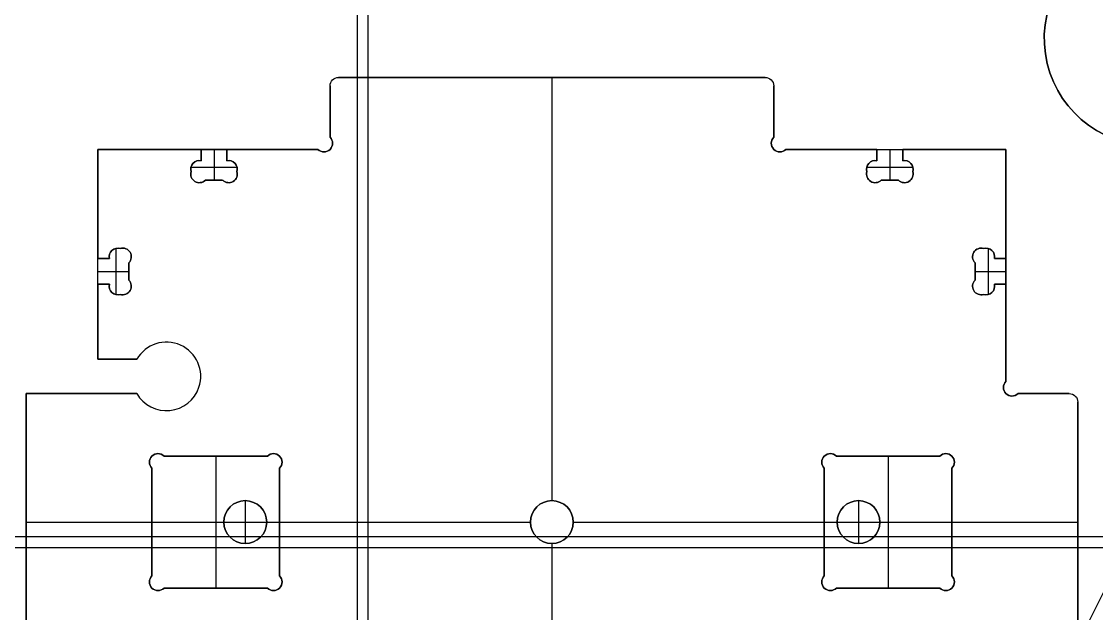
# Model space of a CAD drawing. Header units: millimetres. Extents: x -18.2 to 17.6, y -35.5 to 36.
# Drawn here: x -4.25 to 8.3, y 17.24 to 24.15 of the extents above; entities that cross this region are included whole.
import ezdxf

# ---------------------------------------------------------------- set-up
doc = ezdxf.new("R2010")
doc.units = ezdxf.units.MM
doc.layers.get('0').update_dxf_attribs({"color": 18, "true_color": 0x000000})
doc.layers.add('Standard', color=18, linetype='Continuous', true_color=0x000000)

msp = doc.modelspace()

# ---------------------------------------------------------------- linework, layer by layer
at = {"color": 0, "linetype": 'ByBlock', "lineweight": -2}
for p, q in [((-0.324, 0.26, 2.862), (-0.324, 36.01, 2.862)), ((-0.324, 0.26, 3.702), (-0.324, 36.01, 3.702)), ((7.694, 23.95, 2.862), (7.694, 23.95, 3.702)), ((-0.544, 23.495, 3.702), (-0.544, 23.495, 2.862)), ((4.436, 23.495, 3.282), (-0.544, 23.495, 3.282)), ((1.946, 23.495, 3.702), (1.946, 18.555, 3.702)), ((1.946, 23.495, 2.862), (1.946, 18.555, 2.862)), ((1.946, 23.495, 2.862), (1.946, 23.495, 3.702)), ((4.436, 23.495, 2.862), (4.436, 23.495, 3.702)), ((-0.644, 23.395, 3.282), (-0.644, 22.796, 3.282)), ((-0.615, 23.466, 3.702), (-0.615, 23.466, 2.862)), ((4.507, 23.466, 3.702), (4.507, 23.466, 2.862)), ((4.536, 22.796, 3.282), (4.536, 23.395, 3.282)), ((-0.644, 23.096, 2.862), (-0.644, 23.096, 3.702)), ((4.536, 23.096, 2.862), (4.536, 23.096, 3.702)), ((-0.644, 22.796, 2.862), (-0.644, 22.796, 3.702)), ((-0.615, 22.726, 3.702), (-0.615, 22.726, 2.862)), ((4.507, 22.726, 3.702), (4.507, 22.726, 2.862)), ((4.536, 22.796, 3.702), (4.536, 22.796, 2.862)), ((-2.149, 22.655, 3.282), (-3.354, 22.655, 3.282)), ((-3.354, 22.655, 3.282), (-3.354, 21.38, 3.282)), ((-2.149, 22.522, 3.452), (-2.149, 22.655, 3.452)), ((-2.07, 22.655, 2.862), (-2.07, 22.655, 3.202)), ((-1.999, 22.655, 3.202), (-1.999, 22.295, 3.202)), ((-1.849, 22.655, 3.452), (-1.849, 22.522, 3.452)), ((-0.785, 22.655, 3.282), (-1.849, 22.655, 3.282)), ((-0.785, 22.655, 3.702), (-0.785, 22.655, 2.862)), ((-0.715, 22.626, 3.702), (-0.715, 22.626, 2.862)), ((4.607, 22.626, 3.702), (4.607, 22.626, 2.862)), ((4.677, 22.655, 2.862), (4.677, 22.655, 3.702)), ((5.741, 22.655, 3.282), (4.677, 22.655, 3.282)), ((5.741, 22.522, 3.452), (5.741, 22.655, 3.452)), ((5.891, 22.655, 3.202), (5.891, 22.295, 3.202)), ((5.962, 22.655, 2.862), (5.962, 22.655, 3.202)), ((6.041, 22.655, 3.452), (6.041, 22.522, 3.452)), ((7.246, 22.655, 3.282), (6.041, 22.655, 3.282)), ((7.246, 21.38, 3.282), (7.246, 22.655, 3.282)), ((-2.171, 22.524, 3.702), (-2.171, 22.524, 3.202)), ((-2.149, 22.588, 3.202), (-2.149, 22.588, 3.702)), ((-2.149, 22.522, 3.702), (-2.149, 22.522, 3.202)), ((-1.849, 22.588, 3.202), (-1.849, 22.588, 3.702)), ((-1.849, 22.522, 3.202), (-1.849, 22.522, 3.702)), ((-1.827, 22.524, 3.702), (-1.827, 22.524, 3.202)), ((5.719, 22.524, 3.702), (5.719, 22.524, 3.202)), ((5.741, 22.588, 3.202), (5.741, 22.588, 3.702)), ((5.741, 22.522, 3.702), (5.741, 22.522, 3.202)), ((6.041, 22.588, 3.202), (6.041, 22.588, 3.702)), ((6.041, 22.522, 3.202), (6.041, 22.522, 3.702)), ((6.063, 22.524, 3.702), (6.063, 22.524, 3.202)), ((-2.271, 22.424, 3.702), (-2.271, 22.424, 3.202)), ((-2.271, 22.366, 3.702), (-2.271, 22.366, 3.202)), ((-2.268, 22.447, 3.202), (-1.73, 22.447, 3.202)), ((-2.266, 22.395, 3.202), (-2.266, 22.395, 3.702)), ((-1.732, 22.395, 3.702), (-1.732, 22.395, 3.202)), ((-1.727, 22.424, 3.702), (-1.727, 22.424, 3.202)), ((-1.727, 22.366, 3.702), (-1.727, 22.366, 3.202)), ((5.619, 22.424, 3.702), (5.619, 22.424, 3.202)), ((5.619, 22.366, 3.702), (5.619, 22.366, 3.202)), ((5.622, 22.447, 3.202), (6.16, 22.447, 3.202)), ((5.624, 22.395, 3.702), (5.624, 22.395, 3.202)), ((6.158, 22.395, 3.702), (6.158, 22.395, 3.202)), ((6.163, 22.424, 3.702), (6.163, 22.424, 3.202)), ((6.163, 22.366, 3.702), (6.163, 22.366, 3.202)), ((-2.171, 22.266, 3.702), (-2.171, 22.266, 3.202)), ((-1.898, 22.295, 3.452), (-2.1, 22.295, 3.452)), ((-1.999, 22.295, 3.202), (-1.999, 22.295, 3.702)), ((-1.898, 22.295, 3.702), (-1.898, 22.295, 3.202)), ((-1.827, 22.266, 3.702), (-1.827, 22.266, 3.202)), ((5.719, 22.266, 3.702), (5.719, 22.266, 3.202)), ((5.992, 22.295, 3.452), (5.79, 22.295, 3.452)), ((5.891, 22.295, 3.202), (5.891, 22.295, 3.702)), ((5.992, 22.295, 3.702), (5.992, 22.295, 3.202)), ((6.063, 22.266, 3.702), (6.063, 22.266, 3.202)), ((-3.146, 21.499, 3.202), (-3.146, 20.961, 3.202)), ((-3.123, 21.502, 3.702), (-3.123, 21.502, 3.202)), ((-3.094, 21.497, 3.702), (-3.094, 21.497, 3.202)), ((-3.065, 21.502, 3.702), (-3.065, 21.502, 3.202)), ((6.957, 21.502, 3.702), (6.957, 21.502, 3.202)), ((6.986, 21.497, 3.702), (6.986, 21.497, 3.202)), ((7.015, 21.502, 3.702), (7.015, 21.502, 3.202)), ((7.038, 21.499, 3.202), (7.038, 20.961, 3.202)), ((-3.354, 21.43, 2.862), (-3.354, 21.43, 3.702)), ((-3.354, 21.38, 3.452), (-3.221, 21.38, 3.452)), ((-3.288, 21.38, 3.202), (-3.288, 21.38, 3.702)), ((-3.223, 21.402, 3.702), (-3.223, 21.402, 3.202)), ((-3.221, 21.38, 3.202), (-3.221, 21.38, 3.702)), ((-2.965, 21.402, 3.702), (-2.965, 21.402, 3.202)), ((6.857, 21.402, 3.702), (6.857, 21.402, 3.202)), ((7.113, 21.38, 3.702), (7.113, 21.38, 3.202)), ((7.113, 21.38, 3.452), (7.246, 21.38, 3.452)), ((7.115, 21.402, 3.702), (7.115, 21.402, 3.202)), ((7.179, 21.38, 3.202), (7.179, 21.38, 3.702)), ((-3.354, 21.23, 3.202), (-2.994, 21.23, 3.202)), ((-2.994, 21.331, 3.702), (-2.994, 21.331, 3.202)), ((-2.994, 21.331, 3.452), (-2.994, 21.129, 3.452)), ((-2.994, 21.23, 3.202), (-2.994, 21.23, 3.702)), ((6.886, 21.129, 3.452), (6.886, 21.331, 3.452)), ((6.886, 21.23, 3.202), (6.886, 21.23, 3.702)), ((6.886, 21.23, 3.202), (7.246, 21.23, 3.202)), ((7.246, 21.301, 2.862), (7.246, 21.301, 3.202)), ((6.886, 21.129, 3.702), (6.886, 21.129, 3.202)), ((-3.221, 21.08, 3.452), (-3.354, 21.08, 3.452)), ((-3.354, 21.08, 3.282), (-3.354, 20.205, 3.282)), ((-3.288, 21.08, 3.202), (-3.288, 21.08, 3.702)), ((-3.223, 21.058, 3.702), (-3.223, 21.058, 3.202)), ((-3.221, 21.08, 3.702), (-3.221, 21.08, 3.202)), ((-3.094, 20.963, 3.202), (-3.094, 20.963, 3.702)), ((-2.965, 21.058, 3.702), (-2.965, 21.058, 3.202)), ((6.857, 21.058, 3.702), (6.857, 21.058, 3.202)), ((6.986, 20.963, 3.702), (6.986, 20.963, 3.202)), ((7.113, 21.08, 3.202), (7.113, 21.08, 3.702)), ((7.246, 21.08, 3.452), (7.113, 21.08, 3.452)), ((7.115, 21.058, 3.702), (7.115, 21.058, 3.202)), ((7.179, 21.08, 3.202), (7.179, 21.08, 3.702)), ((7.246, 19.946, 3.282), (7.246, 21.08, 3.282)), ((-3.123, 20.958, 3.702), (-3.123, 20.958, 3.202)), ((-3.065, 20.958, 3.702), (-3.065, 20.958, 3.202)), ((6.957, 20.958, 3.702), (6.957, 20.958, 3.202)), ((7.015, 20.958, 3.702), (7.015, 20.958, 3.202)), ((-2.554, 20.405, 2.862), (-2.554, 20.405, 3.702)), ((-3.354, 20.205, 3.282), (-2.9, 20.205, 3.282)), ((-3.127, 20.205, 2.862), (-3.127, 20.205, 3.702)), ((-2.154, 20.005, 2.862), (-2.154, 20.005, 3.702)), ((-2.174, 19.879, 3.702), (-2.174, 19.879, 2.862)), ((7.217, 19.876, 3.702), (7.217, 19.876, 2.862)), ((7.246, 19.946, 3.702), (7.246, 19.946, 2.862)), ((-4.194, 19.805, 3.282), (-4.194, 16.905, 3.282)), ((-2.9, 19.805, 3.282), (-4.194, 19.805, 3.282)), ((-3.547, 19.805, 2.862), (-3.547, 19.805, 3.702)), ((7.317, 19.776, 3.702), (7.317, 19.776, 2.862)), ((7.387, 19.805, 2.862), (7.387, 19.805, 3.702)), ((7.986, 19.805, 3.282), (7.387, 19.805, 3.282)), ((7.687, 19.805, 2.862), (7.687, 19.805, 3.702)), ((8.057, 19.776, 3.702), (8.057, 19.776, 2.862)), ((8.086, 19.705, 3.702), (8.086, 19.705, 2.862)), ((8.086, 16.905, 3.282), (8.086, 19.705, 3.282)), ((-2.554, 19.605, 2.862), (-2.554, 19.605, 3.702)), ((-2.653, 19.104, 3.702), (-2.653, 19.104, 3.282)), ((-1.305, 19.104, 3.702), (-1.305, 19.104, 3.282)), ((5.197, 19.104, 3.702), (5.197, 19.104, 3.282)), ((6.545, 19.104, 3.702), (6.545, 19.104, 3.282)), ((-2.753, 19.004, 3.702), (-2.753, 19.004, 3.282)), ((-2.583, 19.075, 3.702), (-2.583, 19.075, 3.282)), ((-2.583, 19.075, 3.492), (-1.375, 19.075, 3.492)), ((-1.979, 19.075, 3.282), (-1.979, 17.535, 3.282)), ((-1.979, 19.075, 3.282), (-1.979, 19.075, 3.702)), ((-1.375, 19.075, 3.282), (-1.375, 19.075, 3.702)), ((-1.205, 19.004, 3.702), (-1.205, 19.004, 3.282)), ((5.097, 19.004, 3.702), (5.097, 19.004, 3.282)), ((5.267, 19.075, 3.702), (5.267, 19.075, 3.282)), ((5.267, 19.075, 3.492), (6.475, 19.075, 3.492)), ((5.871, 19.075, 3.282), (5.871, 19.075, 3.702)), ((5.871, 19.075, 3.282), (5.871, 17.535, 3.282)), ((6.645, 19.004, 3.702), (6.645, 19.004, 3.282)), ((-2.724, 18.934, 3.282), (-2.724, 18.934, 3.702)), ((-2.724, 17.676, 3.492), (-2.724, 18.934, 3.492)), ((-1.234, 18.934, 3.702), (-1.234, 18.934, 3.282)), ((-1.234, 18.934, 3.492), (-1.234, 17.676, 3.492)), ((5.126, 17.676, 3.492), (5.126, 18.934, 3.492)), ((6.616, 18.934, 3.702), (6.616, 18.934, 3.282)), ((6.616, 18.934, 3.492), (6.616, 17.676, 3.492)), ((-1.634, 18.555, 3.282), (-1.634, 18.555, 3.182)), ((-1.634, 18.555, 3.182), (-1.634, 18.055, 3.182)), ((1.946, 18.555, 2.862), (1.946, 18.555, 3.702)), ((5.526, 18.555, 3.282), (5.526, 18.555, 3.182)), ((5.526, 18.555, 3.182), (5.526, 18.055, 3.182)), ((-4.194, 18.355, 2.862), (-4.194, 18.355, 3.702)), ((-4.194, 18.305, 3.702), (-2.724, 18.305, 3.702)), ((-4.194, 18.305, 2.862), (1.696, 18.305, 2.862)), ((-2.724, 18.305, 3.282), (-1.884, 18.305, 3.282)), ((-2.724, 18.305, 3.282), (-2.724, 18.305, 3.702)), ((-1.884, 18.305, 3.282), (-1.884, 18.305, 3.182)), ((-1.884, 18.305, 3.182), (-1.384, 18.305, 3.182)), ((-1.384, 18.305, 3.282), (-1.384, 18.305, 3.182)), ((-1.384, 18.305, 3.282), (-1.234, 18.305, 3.282)), ((-1.234, 18.305, 3.702), (1.696, 18.305, 3.702)), ((-1.234, 18.305, 3.282), (-1.234, 18.305, 3.702)), ((1.696, 18.305, 2.862), (1.696, 18.305, 3.702)), ((2.196, 18.305, 2.862), (2.196, 18.305, 3.702)), ((2.196, 18.305, 3.702), (5.126, 18.305, 3.702)), ((2.196, 18.305, 2.862), (8.086, 18.305, 2.862)), ((5.126, 18.305, 3.282), (5.126, 18.305, 3.702)), ((5.126, 18.305, 3.282), (5.276, 18.305, 3.282)), ((5.276, 18.305, 3.282), (5.276, 18.305, 3.182)), ((5.276, 18.305, 3.182), (5.776, 18.305, 3.182)), ((5.776, 18.305, 3.282), (5.776, 18.305, 3.182)), ((5.776, 18.305, 3.282), (6.616, 18.305, 3.282)), ((6.616, 18.305, 3.702), (8.086, 18.305, 3.702)), ((6.616, 18.305, 3.282), (6.616, 18.305, 3.702)), ((8.086, 18.305, 2.862), (8.086, 18.305, 3.702)), ((-18.199, 18.135, 2.862), (17.551, 18.135, 2.862)), ((-18.199, 18.135, 3.702), (17.551, 18.135, 3.702)), ((-1.634, 18.055, 3.282), (-1.634, 18.055, 3.182)), ((1.946, 18.055, 3.702), (1.946, 13.115, 3.702)), ((1.946, 18.055, 2.862), (1.946, 13.115, 2.862)), ((1.946, 18.055, 2.862), (1.946, 18.055, 3.702)), ((5.526, 18.055, 3.282), (5.526, 18.055, 3.182)), ((-2.753, 17.606, 3.702), (-2.753, 17.606, 3.282)), ((-2.724, 17.676, 3.702), (-2.724, 17.676, 3.282)), ((-1.205, 17.606, 3.702), (-1.205, 17.606, 3.282)), ((5.097, 17.606, 3.702), (5.097, 17.606, 3.282)), ((5.126, 17.676, 3.702), (5.126, 17.676, 3.282)), ((6.616, 17.676, 3.282), (6.616, 17.676, 3.702)), ((6.645, 17.606, 3.702), (6.645, 17.606, 3.282)), ((-2.653, 17.506, 3.702), (-2.653, 17.506, 3.282)), ((-1.375, 17.535, 3.492), (-2.583, 17.535, 3.492)), ((-1.979, 17.535, 3.282), (-1.979, 17.535, 3.702)), ((-1.375, 17.535, 3.702), (-1.375, 17.535, 3.282)), ((-1.305, 17.506, 3.702), (-1.305, 17.506, 3.282)), ((5.197, 17.506, 3.702), (5.197, 17.506, 3.282)), ((6.475, 17.535, 3.492), (5.267, 17.535, 3.492)), ((5.871, 17.535, 3.282), (5.871, 17.535, 3.702)), ((6.475, 17.535, 3.702), (6.475, 17.535, 3.282)), ((6.545, 17.506, 3.702), (6.545, 17.506, 3.282))]:
    msp.add_line(p, q, dxfattribs=at)
at = {"color": 0, "linetype": 'ByBlock', "lineweight": -2, "extrusion": (0, 0, -1)}
for centre in [(1.634, 18.305, -3.232), (-5.526, 18.305, -3.232)]:
    msp.add_circle(centre, 0.25, dxfattribs=at)
at = {"color": 0, "linetype": 'ByBlock', "lineweight": -2}
msp.add_circle((1.946, 18.305, 3.282), 0.25, dxfattribs=at)
at = {"color": 0, "linetype": 'ByBlock', "lineweight": -2, "extrusion": (0, 0, -1)}
for centre, radius, start, end in [((-8.944, 23.95, -3.702), 1.25, 270, 73.3984), ((0.544, 23.395, -2.862), 0.1, 0, 90), ((0.544, 23.395, -3.702), 0.1, 0, 90), ((0.544, 23.395, -3.282), 0.1, 0, 90), ((-4.436, 23.395, -2.862), 0.1, 90, 180), ((-4.436, 23.395, -3.702), 0.1, 90, 180), ((-4.436, 23.395, -3.282), 0.1, 90, 180), ((0.715, 22.726, -3.282), 0.1, 135, 315), ((-4.607, 22.726, -3.282), 0.1, 225, 45), ((2.171, 22.424, -3.702), 0.1, 342.9688, 102.5853), ((2.171, 22.424, -3.452), 0.1, 342.9688, 102.5853), ((1.827, 22.424, -3.452), 0.1, 77.4147, 197.0312), ((-5.719, 22.424, -3.202), 0.1, 342.9688, 102.5853), ((-5.719, 22.424, -3.452), 0.1, 342.9688, 102.5853), ((-6.063, 22.424, -3.452), 0.1, 77.4147, 197.0312), ((2.171, 22.366, -3.202), 0.1, 225, 17.0312), ((2.171, 22.366, -3.452), 0.1, 225, 17.0312), ((1.827, 22.366, -3.452), 0.1, 162.9688, 315), ((-5.719, 22.366, -3.202), 0.1, 225, 17.0312), ((-5.719, 22.366, -3.452), 0.1, 225, 17.0312), ((-6.063, 22.366, -3.452), 0.1, 162.9688, 315), ((3.123, 21.402, -3.452), 0.1, 347.4147, 107.0312), ((3.065, 21.402, -3.452), 0.1, 72.9688, 225), ((-6.957, 21.402, -3.452), 0.1, 315, 107.0312), ((-7.015, 21.402, -3.452), 0.1, 72.9688, 192.5853), ((3.065, 21.058, -3.202), 0.1, 135, 287.0312), ((3.065, 21.058, -3.452), 0.1, 135, 287.0312), ((-6.957, 21.058, -3.452), 0.1, 252.9688, 45), ((3.123, 21.058, -3.202), 0.1, 252.9688, 12.5853), ((3.123, 21.058, -3.452), 0.1, 252.9688, 12.5853), ((-7.015, 21.058, -3.452), 0.1, 167.4147, 287.0312), ((-7.317, 19.876, -3.282), 0.1, 225, 45), ((-7.986, 19.705, -2.862), 0.1, 90, 180), ((-7.986, 19.705, -3.702), 0.1, 90, 180), ((-7.986, 19.705, -3.282), 0.1, 90, 180), ((2.653, 19.004, -3.492), 0.1, 315, 135), ((1.305, 19.004, -3.282), 0.1, 45, 225), ((1.305, 19.004, -3.492), 0.1, 45, 225), ((-5.197, 19.004, -3.492), 0.1, 315, 135), ((-6.545, 19.004, -3.492), 0.1, 45, 225), ((1.634, 18.305, -3.182), 0.25, 0, 180), ((1.634, 18.305, -3.282), 0.25, 0, 180), ((-1.946, 18.305, -2.862), 0.25, 0, 180), ((-5.526, 18.305, -3.182), 0.25, 0, 180), ((1.634, 18.305, -3.282), 0.25, 180, 0), ((1.634, 18.305, -3.182), 0.25, 180, 0), ((-1.946, 18.305, -2.862), 0.25, 180, 0), ((-5.526, 18.305, -3.182), 0.25, 180, 0), ((2.653, 17.606, -3.492), 0.1, 225, 45), ((2.653, 17.606, -3.282), 0.1, 225, 45), ((1.305, 17.606, -3.282), 0.1, 135, 315), ((1.305, 17.606, -3.492), 0.1, 135, 315), ((-5.197, 17.606, -3.492), 0.1, 225, 45), ((-6.545, 17.606, -3.492), 0.1, 135, 315)]:
    msp.add_arc(centre, radius, start, end, dxfattribs=at)
at = {"color": 0, "linetype": 'ByBlock', "lineweight": -2}
for centre, radius, start, end in [((8.944, 23.95, 2.862), 1.25, 106.6016, 270), ((8.944, 23.95, 3.282), 1.25, 106.6016, 270), ((-0.715, 22.726, 2.862), 0.1, 225, 45), ((-0.715, 22.726, 3.702), 0.1, 225, 45), ((4.607, 22.726, 2.862), 0.1, 135, 315), ((4.607, 22.726, 3.702), 0.1, 135, 315), ((-2.171, 22.424, 3.202), 0.1, 77.4147, 197.0312), ((-1.827, 22.424, 3.202), 0.1, 342.9688, 102.5853), ((-1.827, 22.424, 3.702), 0.1, 342.9688, 102.5853), ((5.719, 22.424, 3.702), 0.1, 77.4147, 197.0312), ((6.063, 22.424, 3.702), 0.1, 342.9688, 102.5853), ((6.063, 22.424, 3.202), 0.1, 342.9688, 102.5853), ((-2.171, 22.366, 3.702), 0.1, 162.9688, 315), ((-1.827, 22.366, 3.202), 0.1, 225, 17.0312), ((-1.827, 22.366, 3.702), 0.1, 225, 17.0312), ((5.719, 22.366, 3.702), 0.1, 162.9688, 315), ((6.063, 22.366, 3.202), 0.1, 225, 17.0312), ((6.063, 22.366, 3.702), 0.1, 225, 17.0312), ((-3.123, 21.402, 3.702), 0.1, 72.9688, 192.5853), ((-3.123, 21.402, 3.202), 0.1, 72.9688, 192.5853), ((-3.065, 21.402, 3.202), 0.1, 315, 107.0312), ((-3.065, 21.402, 3.702), 0.1, 315, 107.0312), ((6.957, 21.402, 3.702), 0.1, 72.9688, 225), ((6.957, 21.402, 3.202), 0.1, 72.9688, 225), ((7.015, 21.402, 3.202), 0.1, 347.4147, 107.0312), ((7.015, 21.402, 3.702), 0.1, 347.4147, 107.0312), ((-3.065, 21.058, 3.702), 0.1, 252.9688, 45), ((6.957, 21.058, 3.202), 0.1, 135, 287.0312), ((6.957, 21.058, 3.702), 0.1, 135, 287.0312), ((-3.123, 21.058, 3.702), 0.1, 167.4147, 287.0312), ((7.015, 21.058, 3.702), 0.1, 252.9688, 12.5853), ((7.015, 21.058, 3.202), 0.1, 252.9688, 12.5853), ((-2.554, 20.005, 3.702), 0.4, 341.6308, 150.0001), ((-2.554, 20.005, 2.862), 0.4, 341.6308, 150.0001), ((-2.554, 20.005, 3.282), 0.4, 341.6308, 150.0001), ((-2.554, 20.005, 3.702), 0.4, 210.0016, 341.6311), ((-2.554, 20.005, 2.862), 0.4, 210.0016, 341.6311), ((-2.554, 20.005, 3.282), 0.4, 210.0016, 341.6311), ((7.317, 19.876, 2.862), 0.1, 135, 315), ((7.317, 19.876, 3.702), 0.1, 135, 315), ((-2.653, 19.004, 3.702), 0.1, 45, 225), ((-2.653, 19.004, 3.282), 0.1, 45, 225), ((-1.305, 19.004, 3.702), 0.1, 315, 135), ((5.197, 19.004, 3.282), 0.1, 45, 225), ((5.197, 19.004, 3.702), 0.1, 45, 225), ((6.545, 19.004, 3.702), 0.1, 315, 135), ((6.545, 19.004, 3.282), 0.1, 315, 135), ((1.946, 18.305, 3.702), 0.25, 0, 180), ((5.526, 18.305, 3.282), 0.25, 0, 180), ((1.946, 18.305, 3.702), 0.25, 180, 0), ((5.526, 18.305, 3.282), 0.25, 180, 0), ((-2.653, 17.606, 3.702), 0.1, 135, 315), ((-1.305, 17.606, 3.702), 0.1, 225, 45), ((5.197, 17.606, 3.282), 0.1, 135, 315), ((5.197, 17.606, 3.702), 0.1, 135, 315), ((6.545, 17.606, 3.282), 0.1, 225, 45), ((6.545, 17.606, 3.702), 0.1, 225, 45)]:
    msp.add_arc(centre, radius, start, end, dxfattribs=at)
for points in [[(-0.544, 23.495, 3.702), (1.946, 23.495, 3.702), (4.436, 23.495, 3.702)], [(-0.544, 23.495, 2.862), (1.946, 23.495, 2.862), (4.436, 23.495, 2.862)], [(-0.644, 22.796, 3.702), (-0.644, 23.096, 3.702), (-0.644, 23.395, 3.702)], [(-0.644, 22.796, 2.862), (-0.644, 23.096, 2.862), (-0.644, 23.395, 2.862)], [(4.536, 23.395, 3.702), (4.536, 23.096, 3.702), (4.536, 22.796, 3.702)], [(4.536, 23.395, 2.862), (4.536, 23.096, 2.862), (4.536, 22.796, 2.862)], [(-3.354, 22.655, 3.702), (-2.752, 22.655, 3.702), (-2.149, 22.655, 3.702)], [(-3.354, 21.38, 3.702), (-3.354, 22.018, 3.702), (-3.354, 22.655, 3.702)], [(-0.785, 22.655, 2.862), (-2.07, 22.655, 2.862), (-3.354, 22.655, 2.862)], [(-3.354, 20.205, 2.862), (-3.354, 21.43, 2.862), (-3.354, 22.655, 2.862)], [(-2.149, 22.655, 3.702), (-2.149, 22.588, 3.702), (-2.149, 22.522, 3.702)], [(-2.149, 22.522, 3.202), (-2.149, 22.588, 3.202), (-2.149, 22.655, 3.202)], [(-2.149, 22.655, 3.202), (-1.999, 22.655, 3.202), (-1.849, 22.655, 3.202)], [(-1.849, 22.655, 3.702), (-1.317, 22.655, 3.702), (-0.785, 22.655, 3.702)], [(-1.849, 22.522, 3.702), (-1.849, 22.588, 3.702), (-1.849, 22.655, 3.702)], [(-1.849, 22.655, 3.202), (-1.849, 22.588, 3.202), (-1.849, 22.522, 3.202)], [(4.677, 22.655, 3.702), (5.209, 22.655, 3.702), (5.741, 22.655, 3.702)], [(4.677, 22.655, 2.862), (5.962, 22.655, 2.862), (7.246, 22.655, 2.862)], [(5.741, 22.655, 3.702), (5.741, 22.588, 3.702), (5.741, 22.522, 3.702)], [(5.741, 22.655, 3.202), (5.891, 22.655, 3.202), (6.041, 22.655, 3.202)], [(5.741, 22.522, 3.202), (5.741, 22.588, 3.202), (5.741, 22.655, 3.202)], [(6.041, 22.655, 3.702), (6.643, 22.655, 3.702), (7.246, 22.655, 3.702)], [(6.041, 22.522, 3.702), (6.041, 22.588, 3.702), (6.041, 22.655, 3.702)], [(6.041, 22.655, 3.202), (6.041, 22.588, 3.202), (6.041, 22.522, 3.202)], [(7.246, 22.655, 3.702), (7.246, 22.018, 3.702), (7.246, 21.38, 3.702)], [(7.246, 19.946, 2.862), (7.246, 21.301, 2.862), (7.246, 22.655, 2.862)], [(-2.1, 22.295, 3.702), (-1.999, 22.295, 3.702), (-1.898, 22.295, 3.702)], [(-1.898, 22.295, 3.202), (-1.999, 22.295, 3.202), (-2.1, 22.295, 3.202)], [(5.79, 22.295, 3.702), (5.891, 22.295, 3.702), (5.992, 22.295, 3.702)], [(5.992, 22.295, 3.202), (5.891, 22.295, 3.202), (5.79, 22.295, 3.202)], [(-3.221, 21.38, 3.702), (-3.288, 21.38, 3.702), (-3.354, 21.38, 3.702)], [(-3.354, 21.38, 3.202), (-3.288, 21.38, 3.202), (-3.221, 21.38, 3.202)], [(-3.354, 21.08, 3.202), (-3.354, 21.23, 3.202), (-3.354, 21.38, 3.202)], [(7.246, 21.38, 3.702), (7.179, 21.38, 3.702), (7.113, 21.38, 3.702)], [(7.113, 21.38, 3.202), (7.179, 21.38, 3.202), (7.246, 21.38, 3.202)], [(7.246, 21.38, 3.202), (7.246, 21.23, 3.202), (7.246, 21.08, 3.202)], [(-2.994, 21.129, 3.702), (-2.994, 21.23, 3.702), (-2.994, 21.331, 3.702)], [(-2.994, 21.331, 3.202), (-2.994, 21.23, 3.202), (-2.994, 21.129, 3.202)], [(6.886, 21.331, 3.702), (6.886, 21.23, 3.702), (6.886, 21.129, 3.702)], [(6.886, 21.129, 3.202), (6.886, 21.23, 3.202), (6.886, 21.331, 3.202)], [(-3.354, 21.08, 3.702), (-3.288, 21.08, 3.702), (-3.221, 21.08, 3.702)], [(-3.354, 20.205, 3.702), (-3.354, 20.643, 3.702), (-3.354, 21.08, 3.702)], [(-3.221, 21.08, 3.202), (-3.288, 21.08, 3.202), (-3.354, 21.08, 3.202)], [(7.113, 21.08, 3.702), (7.179, 21.08, 3.702), (7.246, 21.08, 3.702)], [(7.246, 21.08, 3.202), (7.179, 21.08, 3.202), (7.113, 21.08, 3.202)], [(7.246, 21.08, 3.702), (7.246, 20.513, 3.702), (7.246, 19.946, 3.702)], [(-2.9, 20.205, 3.702), (-3.127, 20.205, 3.702), (-3.354, 20.205, 3.702)], [(-2.9, 20.205, 2.862), (-3.127, 20.205, 2.862), (-3.354, 20.205, 2.862)], [(-4.194, 19.805, 3.702), (-3.547, 19.805, 3.702), (-2.9, 19.805, 3.702)], [(-4.194, 16.905, 3.702), (-4.194, 18.355, 3.702), (-4.194, 19.805, 3.702)], [(-4.194, 16.905, 2.862), (-4.194, 18.355, 2.862), (-4.194, 19.805, 2.862)], [(-4.194, 19.805, 2.862), (-3.547, 19.805, 2.862), (-2.9, 19.805, 2.862)], [(7.387, 19.805, 3.702), (7.687, 19.805, 3.702), (7.986, 19.805, 3.702)], [(7.387, 19.805, 2.862), (7.687, 19.805, 2.862), (7.986, 19.805, 2.862)], [(8.086, 19.705, 3.702), (8.086, 18.305, 3.702), (8.086, 16.905, 3.702)], [(8.086, 19.705, 2.862), (8.086, 18.305, 2.862), (8.086, 16.905, 2.862)], [(-1.375, 19.075, 3.702), (-1.979, 19.075, 3.702), (-2.583, 19.075, 3.702)], [(-2.583, 19.075, 3.282), (-1.979, 19.075, 3.282), (-1.375, 19.075, 3.282)], [(6.475, 19.075, 3.702), (5.871, 19.075, 3.702), (5.267, 19.075, 3.702)], [(5.267, 19.075, 3.282), (5.871, 19.075, 3.282), (6.475, 19.075, 3.282)], [(-2.724, 18.934, 3.702), (-2.724, 18.305, 3.702), (-2.724, 17.676, 3.702)], [(-2.724, 17.676, 3.282), (-2.724, 18.305, 3.282), (-2.724, 18.934, 3.282)], [(-1.234, 17.676, 3.702), (-1.234, 18.305, 3.702), (-1.234, 18.934, 3.702)], [(-1.234, 18.934, 3.282), (-1.234, 18.305, 3.282), (-1.234, 17.676, 3.282)], [(5.126, 18.934, 3.702), (5.126, 18.305, 3.702), (5.126, 17.676, 3.702)], [(5.126, 17.676, 3.282), (5.126, 18.305, 3.282), (5.126, 18.934, 3.282)], [(6.616, 17.676, 3.702), (6.616, 18.305, 3.702), (6.616, 18.934, 3.702)], [(6.616, 18.934, 3.282), (6.616, 18.305, 3.282), (6.616, 17.676, 3.282)], [(-2.583, 17.535, 3.702), (-1.979, 17.535, 3.702), (-1.375, 17.535, 3.702)], [(-1.375, 17.535, 3.282), (-1.979, 17.535, 3.282), (-2.583, 17.535, 3.282)], [(5.267, 17.535, 3.702), (5.871, 17.535, 3.702), (6.475, 17.535, 3.702)], [(6.475, 17.535, 3.282), (5.871, 17.535, 3.282), (5.267, 17.535, 3.282)]]:
    msp.add_open_spline(points, degree=2, dxfattribs=at)
at = {"color": 0, "linetype": 'ByBlock', "lineweight": -2, "extrusion": (1, 0, 0)}
for points in [[(-0.644, 23.395, 3.702), (-0.644, 23.395, 3.282), (-0.644, 23.395, 2.862)], [(4.536, 23.395, 2.862), (4.536, 23.395, 3.282), (4.536, 23.395, 3.702)], [(-3.354, 22.655, 2.862), (-3.354, 22.655, 3.282), (-3.354, 22.655, 3.702)], [(-2.149, 22.655, 3.202), (-2.149, 22.655, 3.452), (-2.149, 22.655, 3.702)], [(-1.849, 22.655, 3.702), (-1.849, 22.655, 3.452), (-1.849, 22.655, 3.202)], [(5.741, 22.655, 3.702), (5.741, 22.655, 3.452), (5.741, 22.655, 3.202)], [(6.041, 22.655, 3.702), (6.041, 22.655, 3.452), (6.041, 22.655, 3.202)], [(7.246, 22.655, 2.862), (7.246, 22.655, 3.282), (7.246, 22.655, 3.702)], [(-2.1, 22.295, 3.202), (-2.1, 22.295, 3.452), (-2.1, 22.295, 3.702)], [(5.79, 22.295, 3.202), (5.79, 22.295, 3.452), (5.79, 22.295, 3.702)], [(-3.354, 21.38, 3.702), (-3.354, 21.38, 3.452), (-3.354, 21.38, 3.202)], [(7.246, 21.38, 3.702), (7.246, 21.38, 3.452), (7.246, 21.38, 3.202)], [(6.886, 21.331, 3.202), (6.886, 21.331, 3.452), (6.886, 21.331, 3.702)], [(-2.994, 21.129, 3.202), (-2.994, 21.129, 3.452), (-2.994, 21.129, 3.702)], [(-3.354, 21.08, 3.202), (-3.354, 21.08, 3.452), (-3.354, 21.08, 3.702)], [(7.246, 21.08, 3.702), (7.246, 21.08, 3.452), (7.246, 21.08, 3.202)], [(-3.354, 20.205, 3.702), (-3.354, 20.205, 3.282), (-3.354, 20.205, 2.862)], [(-2.9, 20.205, 2.862), (-2.9, 20.205, 3.282), (-2.9, 20.205, 3.702)], [(-4.194, 19.805, 3.702), (-4.194, 19.805, 3.282), (-4.194, 19.805, 2.862)], [(-2.9, 19.805, 3.702), (-2.9, 19.805, 3.282), (-2.9, 19.805, 2.862)], [(7.986, 19.805, 3.702), (7.986, 19.805, 3.282), (7.986, 19.805, 2.862)], [(6.475, 19.075, 3.282), (6.475, 19.075, 3.492), (6.475, 19.075, 3.702)], [(5.126, 18.934, 3.282), (5.126, 18.934, 3.492), (5.126, 18.934, 3.702)], [(-1.234, 17.676, 3.282), (-1.234, 17.676, 3.492), (-1.234, 17.676, 3.702)], [(-2.583, 17.535, 3.282), (-2.583, 17.535, 3.492), (-2.583, 17.535, 3.702)], [(5.267, 17.535, 3.282), (5.267, 17.535, 3.492), (5.267, 17.535, 3.702)]]:
    msp.add_open_spline(points, degree=2, dxfattribs=at)
at = {"layer": 'Standard'}
for p, q in [((17.551, 35.885, 2.862), (-17.949, -35.365, 2.862)), ((-0.199, 0.26, 2.862), (-0.199, 35.76, 2.862)), ((-0.199, 0.26, 1.862), (-0.199, 35.76, 1.862)), ((-17.949, 18.01, 2.862), (17.551, 18.01, 2.862)), ((-17.949, 18.01, 1.862), (17.551, 18.01, 1.862))]:
    msp.add_line(p, q, dxfattribs=at)

doc.saveas('drawing.dxf')
